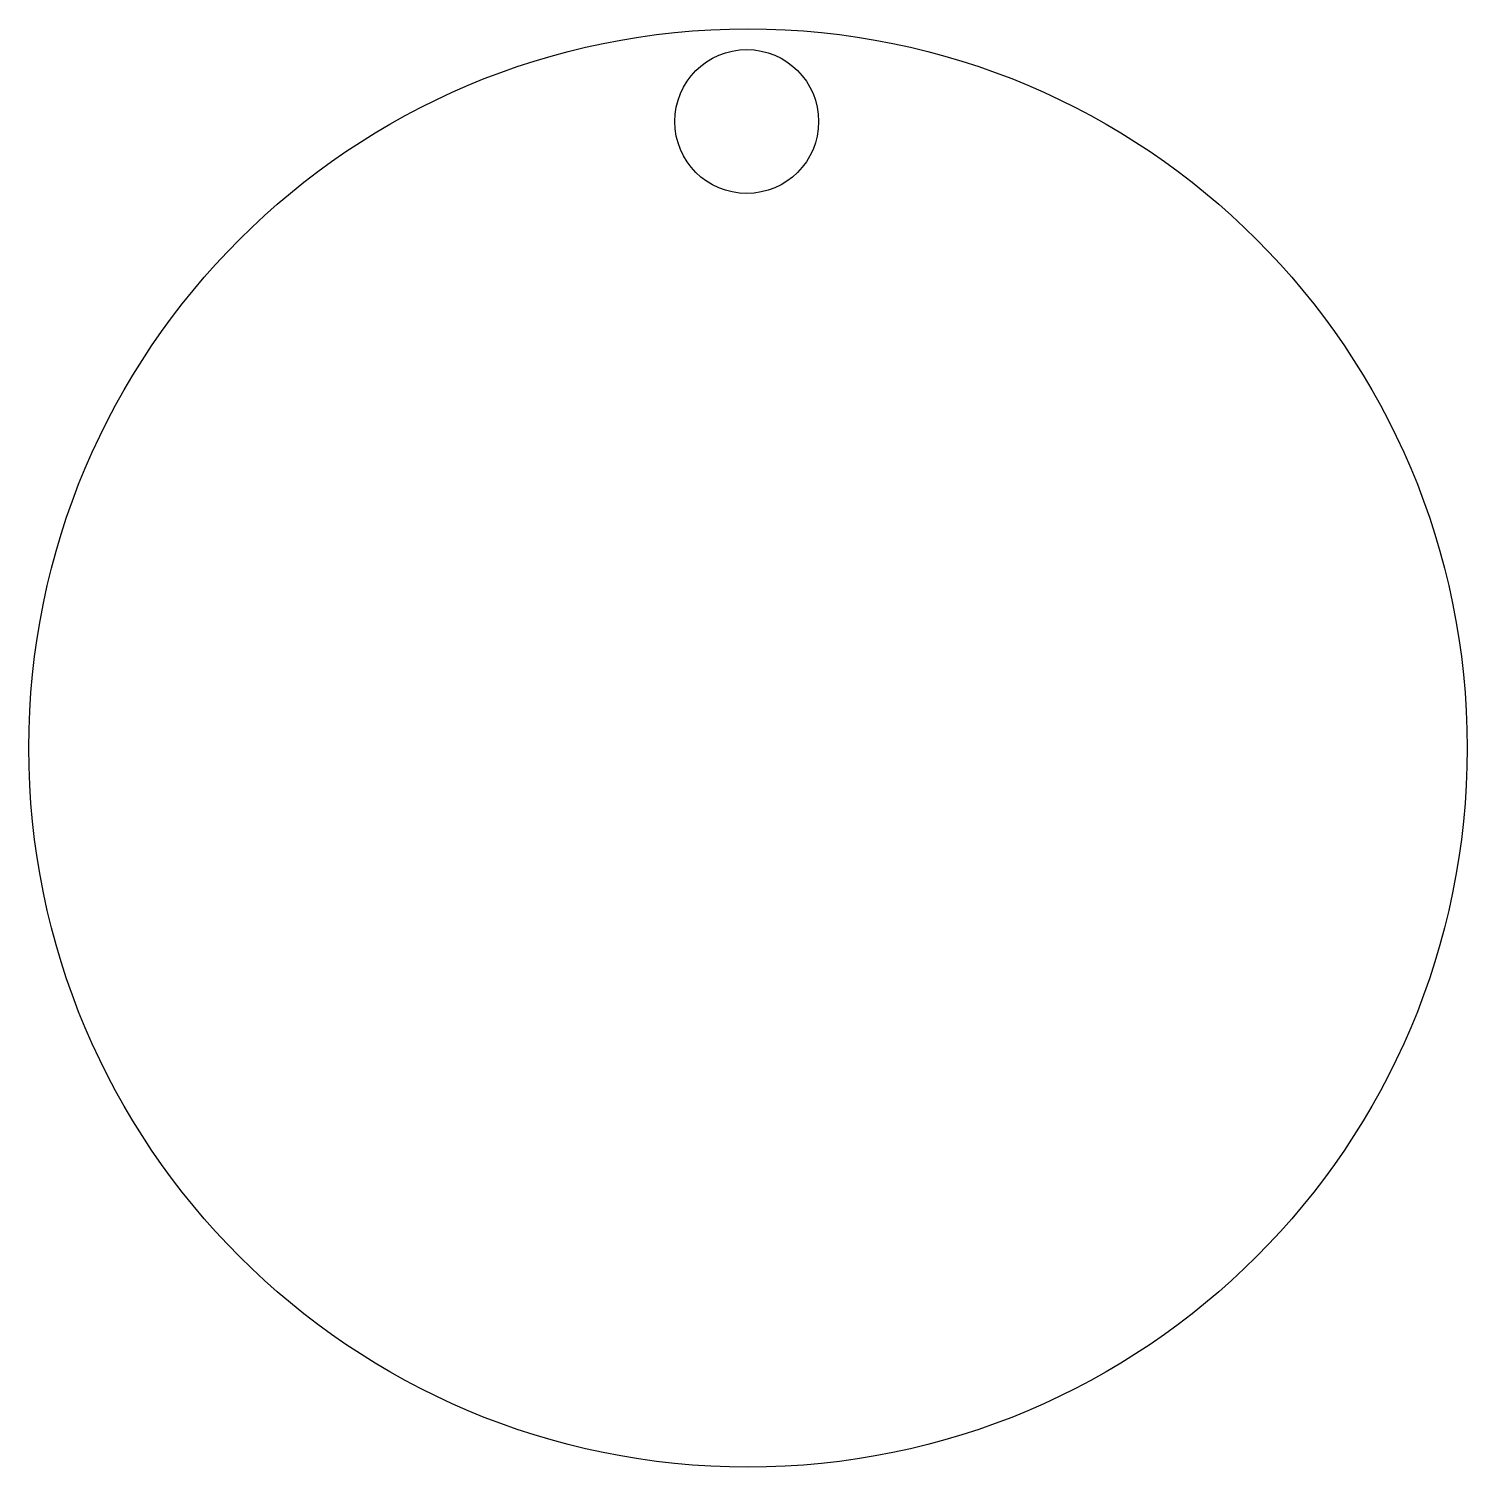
# Model space of a CAD drawing. Header units: millimetres. Extents: x -20 to 20, y -20 to 20.
import ezdxf

# ---------------------------------------------------------------- set-up
doc = ezdxf.new("R2010")
doc.units = ezdxf.units.MM
doc.layers.get('0').update_dxf_attribs({"linetype": 'CONTINUOUS'})

msp = doc.modelspace()

# ---------------------------------------------------------------- linework, layer by layer
for centre, radius in [((0, 0), 20), ((-0.035, 17.421), 2)]:
    msp.add_circle(centre, radius)

doc.saveas('drawing.dxf')
